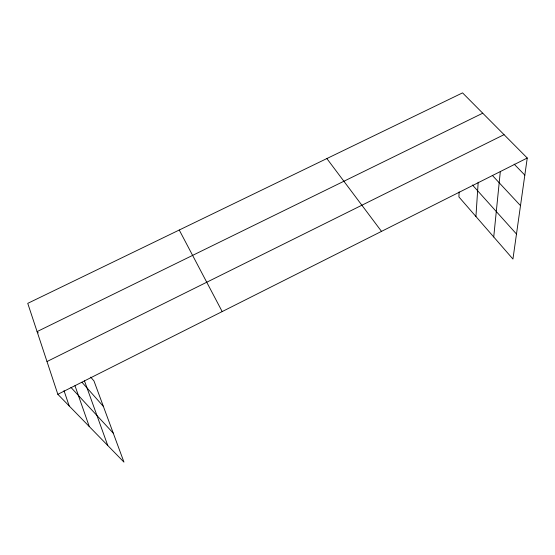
<?xml version="1.0" encoding="UTF-8"?>
<svg xmlns="http://www.w3.org/2000/svg" width="555" height="555" viewBox="0 0 555 555"><rect width="100%" height="100%" fill="white"/><g stroke="black" fill="none" stroke-linecap="round" stroke-linejoin="round"><path stroke-width="0.83" d="M459.103 191.912L458.923 196.949L512.938 259.053L527.25 158.015L462.544 92.872L27.75 303.356L57.838 394.307L123.966 462.128L93.982 380.973L90.701 377.129M475.933 216.505L478.195 182.2M493.728 236.964L500.312 171.62M57.838 394.307L527.25 158.015M46.995 361.534L504.044 134.65M482.739 113.206L37.095 331.599L38.219 332.868M514.159 164.134L524.829 175.13M492.257 175.318L520.507 205.641M70.936 387.404L113.262 433.164M472.465 184.995L516.483 234.037M81.953 382.242L103.39 406.433M326.86 158.557L381.507 231.379M179.251 230.013L222.187 311.577M84.457 380.82L107.774 445.526M74.974 385.69L89.258 426.524M64.019 390.658L69.181 405.941"/></g></svg>
